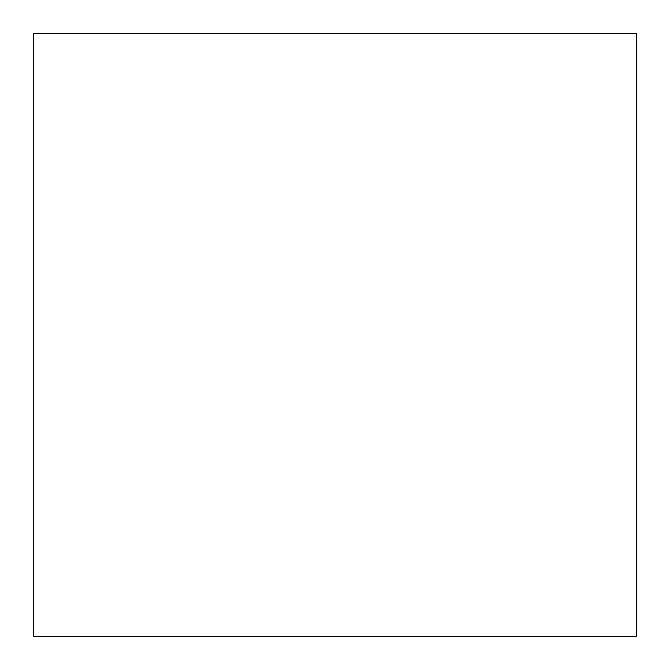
<?xml version="1.0" encoding="UTF-8"?>
<svg xmlns="http://www.w3.org/2000/svg" width="670" height="670" viewBox="0 0 670 670"><rect width="100%" height="100%" fill="white"/><g stroke="black" fill="none" stroke-linecap="round" stroke-linejoin="round"><path stroke-width="1" d="M636.5 33.5L33.5 33.5L33.5 636.5L636.5 636.5L636.5 33.5"/></g></svg>
